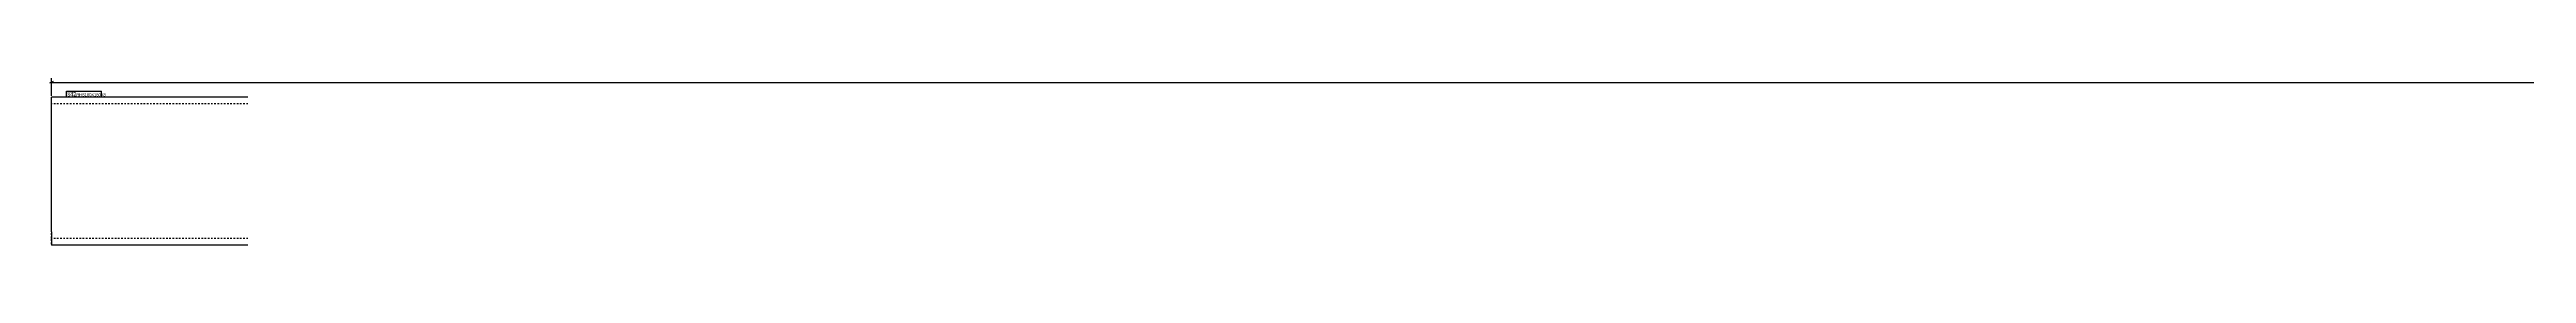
# Model space of a CAD drawing. Header units: millimetres. Extents: x 4 to 6054, y 3 to 254.
# Drawn here: x 4 to 3029, y 47 to 250 of the extents above; entities that cross this region are included whole.
import ezdxf

# ---------------------------------------------------------------- set-up
doc = ezdxf.new("R2010")
doc.units = ezdxf.units.MM
doc.linetypes.add('DXK_LINE_DOT2', pattern=[3.9198, 1.9599, -1.9599])
for name, color, linetype in [('MÅLSÆTNING', 7, 'Continuous'), ('STÅL', 7, 'Continuous'), ('TEKST', 7, 'Continuous')]:
    doc.layers.add(name, color=color, linetype=linetype)
doc.styles.add('Arial Narrow', font='ARIALN.TTF', dxfattribs={"height": 0.2})

msp = doc.modelspace()

# ---------------------------------------------------------------- linework, layer by layer
at = {"layer": 'MÅLSÆTNING', "color": 7, "linetype": 'Continuous'}
for p, q in [((9, 245.4), (4.5, 243.6)), ((6.8, 228), (6.8, 249.8)), ((6.8, 244.5), (6051.3, 244.5))]:
    msp.add_line(p, q, dxfattribs=at)
at = {"layer": 'STÅL', "color": 2, "linetype": 'Continuous'}
for p, q in [((246.8, 226.5), (6.8, 226.5)), ((6.8, 62.5), (6.8, 226.5)), ((6.8, 62.5), (6.8, 46.5)), ((246.8, 46.5), (6.8, 46.5))]:
    msp.add_line(p, q, dxfattribs=at)
at = {"layer": 'STÅL', "color": 7, "linetype": 'DXK_LINE_DOT2'}
for p, q in [((246.8, 218.5), (6.8, 218.5)), ((6.8, 55.1), (6.8, 62.5)), ((6.8, 54.5), (6.8, 55.1)), ((246.8, 54.5), (6.8, 54.5)), ((6.8, 47.7), (6.8, 54.5))]:
    msp.add_line(p, q, dxfattribs=at)

# ---------------------------------------------------------------- next in the draw order: wipeouts: each hides what was drawn before it
at = {"color": 0}
msp.add_wipeout([(35.5, 227.6), (35.5, 232.8), (26.3, 232.8), (26.3, 227.6)], dxfattribs=at).dxf.layer = 'TEKST'

# ---------------------------------------------------------------- next in the draw order: wipeouts: each hides what was drawn before it
msp.add_wipeout([(35.5, 227.6), (35.5, 232.8), (26.3, 232.8), (26.3, 227.6)], dxfattribs=at).dxf.layer = 'TEKST'

# ---------------------------------------------------------------- next in the draw order: wipeouts: each hides what was drawn before it
msp.add_wipeout([(67.2, 227.6), (67.2, 231.3), (37.1, 231.3), (37.1, 227.6)], dxfattribs=at).dxf.layer = 'TEKST'

# ---------------------------------------------------------------- next in the draw order: wipeouts: each hides what was drawn before it
msp.add_wipeout([(67.2, 227.6), (67.2, 231.3), (37.1, 231.3), (37.1, 227.6)], dxfattribs=at).dxf.layer = 'TEKST'

# ---------------------------------------------------------------- next in the draw order: linework, layer by layer
at = {"layer": 'TEKST', "color": 7, "linetype": 'Continuous'}
for p, q in [((25.4, 233.7), (68.1, 233.7)), ((25.4, 226.7), (25.4, 233.7)), ((25.4, 226.7), (68.1, 226.7)), ((68.1, 226.7), (68.1, 233.7))]:
    msp.add_line(p, q, dxfattribs=at)

# ---------------------------------------------------------------- next in the draw order: texts
at = {"layer": 'TEKST', "color": 3, "style": 'Arial Narrow'}
for s, height, p in [('s42', 5.01, (26.3, 227.6)), ('RHS180X180X8', 3.579, (37.1, 227.6))]:
    msp.add_text(s, height=height, dxfattribs=at).set_placement(p)

doc.saveas('drawing.dxf')
